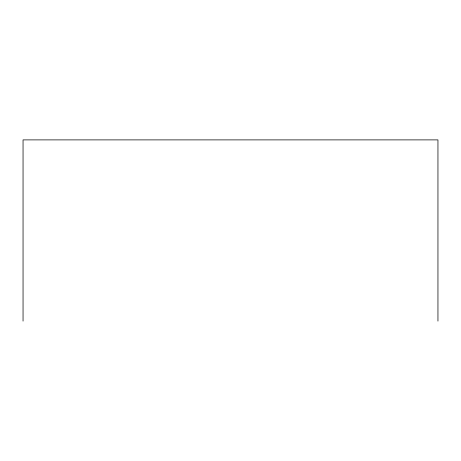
<?xml version="1.0" encoding="UTF-8"?>
<svg xmlns="http://www.w3.org/2000/svg" width="461" height="461" viewBox="0 0 461 461"><rect width="100%" height="100%" fill="white"/><g stroke="black" fill="none" stroke-linecap="round" stroke-linejoin="round"><path stroke-width="0.69" d="M437.95 321.11L437.95 139.89L23.05 139.89L23.05 321.11"/></g></svg>
